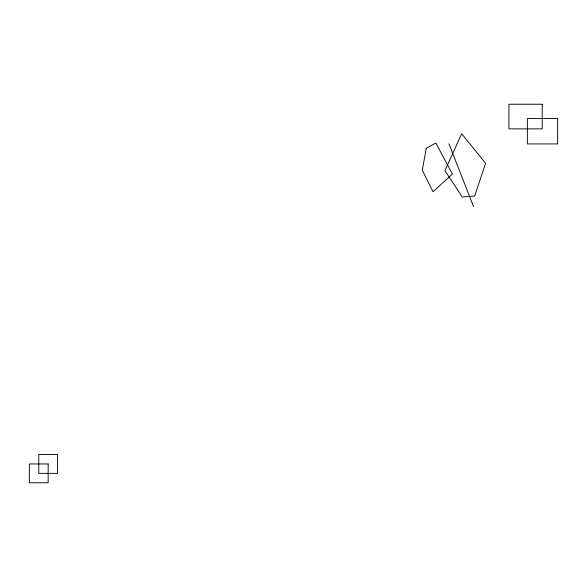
<?xml version="1.0" encoding="UTF-8"?>
<svg xmlns="http://www.w3.org/2000/svg" width="587" height="587" viewBox="0 0 587 587"><rect width="100%" height="100%" fill="white"/><g stroke="black" fill="none" stroke-linecap="round" stroke-linejoin="round"><path stroke-width="0.88" d="M448.901 143.742L473.548 206.58M426.25 148.276L422.302 170.289L433.023 191.736L452.401 174.053L435.848 143.008L426.25 148.276M485.588 163.303L474.678 196.043L462.262 196.983L444.953 170.641L461.698 133.77L485.588 163.303M542.219 104.229L508.922 104.229L508.922 128.876L542.219 128.876L542.219 104.229M557.65 118.53L527.361 118.53L527.361 143.925L557.65 143.925L557.65 118.53M57.57 454.551L38.757 454.551L38.757 473.364L57.57 473.364L57.57 454.551M48.163 463.957L29.35 463.957L29.35 482.771L48.163 482.771L48.163 463.957"/></g></svg>
